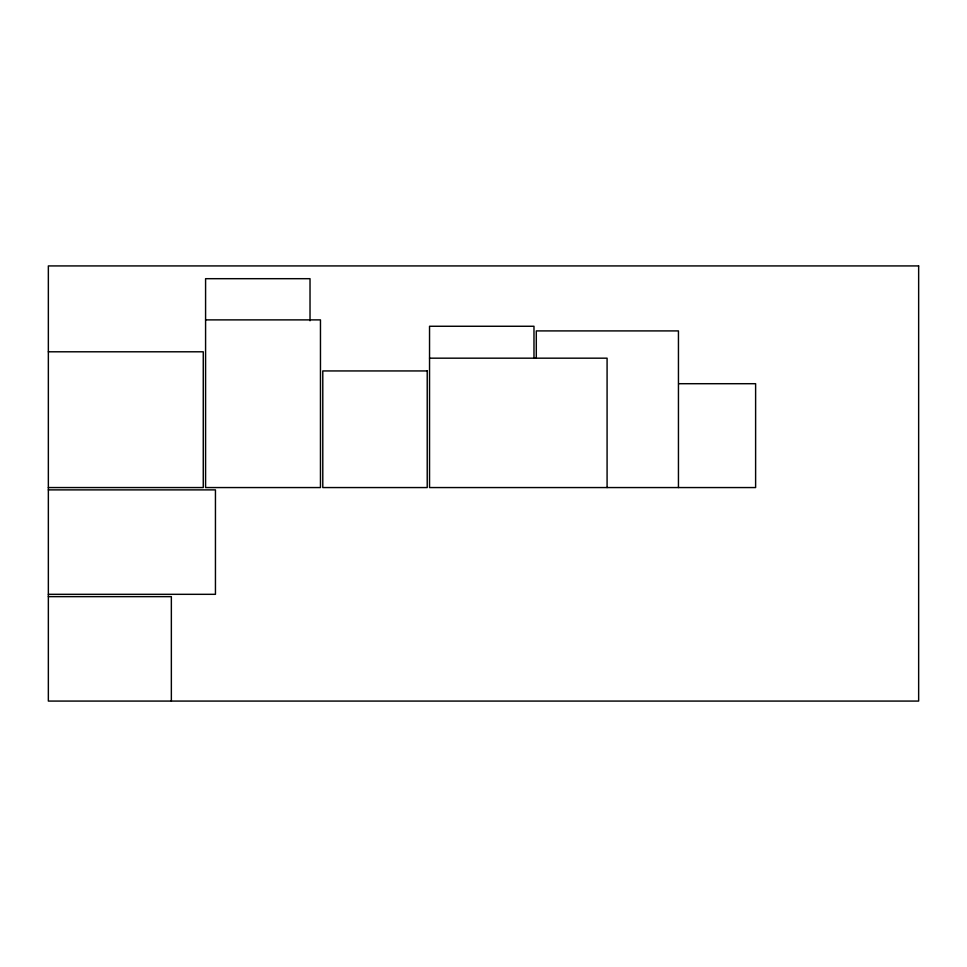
<?xml version="1.0" encoding="UTF-8"?>
<svg xmlns="http://www.w3.org/2000/svg" width="967" height="967" viewBox="0 0 967 967"><rect width="100%" height="100%" fill="white"/><g stroke="black" fill="none" stroke-linecap="round" stroke-linejoin="round"><path stroke-width="1.45" d="M205.584 319.884L320.464 319.884L320.464 487.561L205.584 487.561L205.584 278.689L310.02 278.689L310.02 320.766M48.35 351.795L203.263 351.795L203.263 487.561L48.35 487.561M429.541 358.177L607.083 358.177L607.083 487.561M679.003 383.706L755.614 383.706L755.614 487.561L429.541 487.561L429.541 326.266L533.977 326.266L533.977 357.923M48.35 489.882L215.448 489.882L215.448 594.318L48.35 594.318M48.35 596.639L171.352 596.639L171.352 701.075M678.447 487.561L678.447 330.907L536.298 330.907L536.298 358.02M918.65 265.925L48.35 265.925L48.35 701.075L918.65 701.075L918.65 265.925M427.221 370.941L322.785 370.941L322.785 487.561L427.221 487.561L427.221 370.941"/></g></svg>
